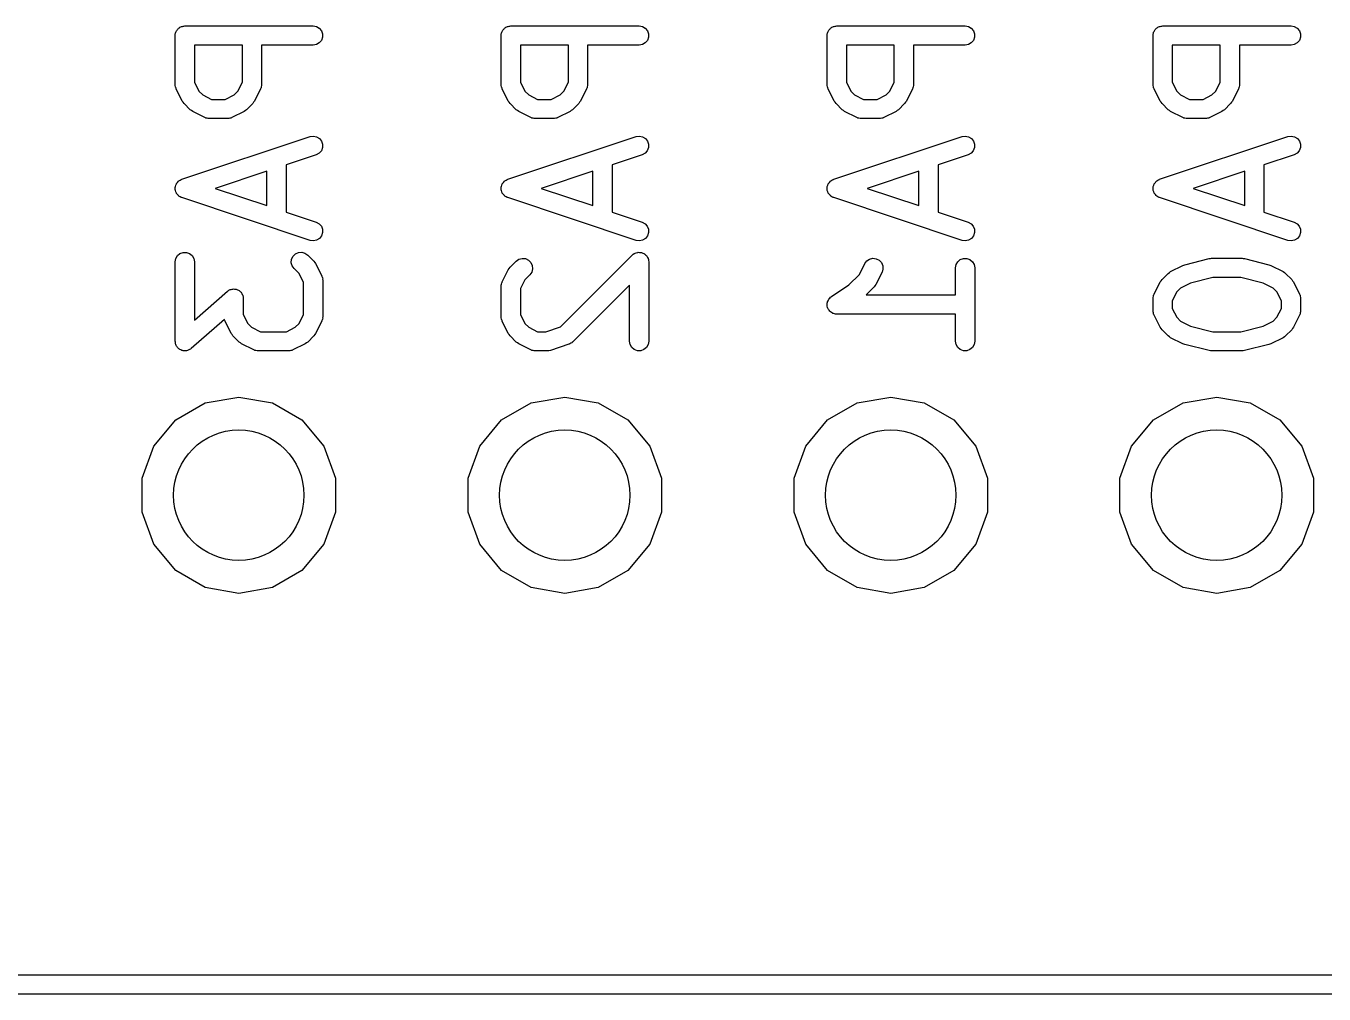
# Model space of a CAD drawing. Extents: x 25 to 326, y -201 to -21.
# Drawn here: x 59.3 to 69.42, y -52.14 to -44.6 of the extents above; entities that cross this region are included whole.
import ezdxf

# ---------------------------------------------------------------- set-up
doc = ezdxf.new("R2010")
doc.units = 0
doc.header["$MEASUREMENT"] = 0
doc.layers.add('BLACK', color=7, linetype='CONTINUOUS')

msp = doc.modelspace()

# ---------------------------------------------------------------- linework, layer by layer
at = {"layer": 'Black'}
for p, q in [((60.508, -44.6101), (60.5137, -44.6069)), ((60.5137, -44.6069), (60.5202, -44.6057)), ((60.5202, -44.6057), (60.5264, -44.6035)), ((60.5264, -44.6035), (60.5329, -44.6035)), ((60.5329, -44.6035), (60.5394, -44.6023)), ((60.5394, -44.6023), (61.5394, -44.6023)), ((61.5394, -44.6023), (61.565, -44.6069)), ((61.565, -44.6069), (61.5876, -44.6199)), ((63.048, -44.6101), (63.0537, -44.6069)), ((63.0537, -44.6069), (63.0602, -44.6057)), ((63.0602, -44.6057), (63.0664, -44.6035)), ((63.0664, -44.6035), (63.0729, -44.6035)), ((63.0729, -44.6035), (63.0794, -44.6023)), ((63.0794, -44.6023), (64.0794, -44.6023)), ((64.0794, -44.6023), (64.105, -44.6069)), ((64.105, -44.6069), (64.1276, -44.6199)), ((65.588, -44.6101), (65.5937, -44.6069)), ((65.5937, -44.6069), (65.6002, -44.6057)), ((65.6002, -44.6057), (65.6064, -44.6035)), ((65.6064, -44.6035), (65.6129, -44.6035)), ((65.6129, -44.6035), (65.6194, -44.6023)), ((65.6194, -44.6023), (66.6194, -44.6023)), ((66.6194, -44.6023), (66.645, -44.6069)), ((66.645, -44.6069), (66.6676, -44.6199)), ((68.128, -44.6101), (68.1337, -44.6069)), ((68.1337, -44.6069), (68.1402, -44.6057)), ((68.1402, -44.6057), (68.1464, -44.6035)), ((68.1464, -44.6035), (68.1529, -44.6035)), ((68.1529, -44.6035), (68.1594, -44.6023)), ((68.1594, -44.6023), (69.1594, -44.6023)), ((69.1594, -44.6023), (69.185, -44.6069)), ((69.185, -44.6069), (69.2076, -44.6199)), ((60.4644, -44.6773), (60.4655, -44.6709)), ((60.4644, -45.0583), (60.4644, -44.6773)), ((60.4655, -44.6643), (60.4678, -44.6581)), ((60.4655, -44.6709), (60.4655, -44.6643)), ((60.4678, -44.6581), (60.4689, -44.6517)), ((60.4689, -44.6517), (60.4722, -44.646)), ((60.4722, -44.646), (60.4744, -44.6398)), ((60.4744, -44.6398), (60.4786, -44.6348)), ((60.4786, -44.6348), (60.4819, -44.6291)), ((60.4819, -44.6291), (60.487, -44.6249)), ((60.487, -44.6249), (60.4912, -44.6199)), ((60.4912, -44.6199), (60.4969, -44.6166)), ((60.4969, -44.6166), (60.5019, -44.6124)), ((60.5019, -44.6124), (60.508, -44.6101)), ((61.5876, -44.6199), (61.6043, -44.6398)), ((61.6043, -44.6398), (61.6132, -44.6643)), ((61.6132, -44.6904), (61.6043, -44.7148)), ((61.6132, -44.6643), (61.6132, -44.6904)), ((63.0044, -44.6773), (63.0055, -44.6709)), ((63.0044, -45.0583), (63.0044, -44.6773)), ((63.0055, -44.6643), (63.0078, -44.6581)), ((63.0055, -44.6709), (63.0055, -44.6643)), ((63.0078, -44.6581), (63.0089, -44.6517)), ((63.0089, -44.6517), (63.0122, -44.646)), ((63.0122, -44.646), (63.0144, -44.6398)), ((63.0144, -44.6398), (63.0186, -44.6348)), ((63.0186, -44.6348), (63.0219, -44.6291)), ((63.0219, -44.6291), (63.027, -44.6249)), ((63.027, -44.6249), (63.0312, -44.6199)), ((63.0312, -44.6199), (63.0369, -44.6166)), ((63.0369, -44.6166), (63.0419, -44.6124)), ((63.0419, -44.6124), (63.048, -44.6101)), ((64.1276, -44.6199), (64.1443, -44.6398)), ((64.1443, -44.6398), (64.1532, -44.6643)), ((64.1532, -44.6904), (64.1443, -44.7148)), ((64.1532, -44.6643), (64.1532, -44.6904)), ((65.5444, -44.6773), (65.5455, -44.6709)), ((65.5444, -45.0583), (65.5444, -44.6773)), ((65.5455, -44.6643), (65.5478, -44.6581)), ((65.5455, -44.6709), (65.5455, -44.6643)), ((65.5478, -44.6581), (65.5489, -44.6517)), ((65.5489, -44.6517), (65.5522, -44.646)), ((65.5522, -44.646), (65.5544, -44.6398)), ((65.5544, -44.6398), (65.5586, -44.6348)), ((65.5586, -44.6348), (65.5619, -44.6291)), ((65.5619, -44.6291), (65.567, -44.6249)), ((65.567, -44.6249), (65.5712, -44.6199)), ((65.5712, -44.6199), (65.5769, -44.6166)), ((65.5769, -44.6166), (65.5819, -44.6124)), ((65.5819, -44.6124), (65.588, -44.6101)), ((66.6676, -44.6199), (66.6843, -44.6398)), ((66.6843, -44.6398), (66.6932, -44.6643)), ((66.6932, -44.6904), (66.6843, -44.7148)), ((66.6932, -44.6643), (66.6932, -44.6904)), ((68.0844, -44.6773), (68.0855, -44.6709)), ((68.0844, -45.0583), (68.0844, -44.6773)), ((68.0855, -44.6643), (68.0878, -44.6581)), ((68.0855, -44.6709), (68.0855, -44.6643)), ((68.0878, -44.6581), (68.0889, -44.6517)), ((68.0889, -44.6517), (68.0922, -44.646)), ((68.0922, -44.646), (68.0944, -44.6398)), ((68.0944, -44.6398), (68.0986, -44.6348)), ((68.0986, -44.6348), (68.1019, -44.6291)), ((68.1019, -44.6291), (68.107, -44.6249)), ((68.107, -44.6249), (68.1112, -44.6199)), ((68.1112, -44.6199), (68.1169, -44.6166)), ((68.1169, -44.6166), (68.1219, -44.6124)), ((68.1219, -44.6124), (68.128, -44.6101)), ((69.2076, -44.6199), (69.2243, -44.6398)), ((69.2243, -44.6398), (69.2332, -44.6643)), ((69.2332, -44.6904), (69.2243, -44.7148)), ((69.2332, -44.6643), (69.2332, -44.6904)), ((60.6144, -44.7523), (60.6144, -45.0406)), ((60.9882, -44.7523), (60.6144, -44.7523)), ((60.9882, -45.0406), (60.9882, -44.7523)), ((61.5394, -44.7523), (61.1382, -44.7523)), ((61.1382, -44.7523), (61.1382, -45.0583)), ((61.565, -44.7478), (61.5394, -44.7523)), ((61.5876, -44.7348), (61.565, -44.7478)), ((61.6043, -44.7148), (61.5876, -44.7348)), ((63.1544, -44.7523), (63.1544, -45.0406)), ((63.5282, -44.7523), (63.1544, -44.7523)), ((63.5282, -45.0406), (63.5282, -44.7523)), ((64.0794, -44.7523), (63.6782, -44.7523)), ((63.6782, -44.7523), (63.6782, -45.0583)), ((64.105, -44.7478), (64.0794, -44.7523)), ((64.1276, -44.7348), (64.105, -44.7478)), ((64.1443, -44.7148), (64.1276, -44.7348)), ((65.6944, -44.7523), (65.6944, -45.0406)), ((66.0682, -44.7523), (65.6944, -44.7523)), ((66.0682, -45.0406), (66.0682, -44.7523)), ((66.6194, -44.7523), (66.2182, -44.7523)), ((66.2182, -44.7523), (66.2182, -45.0583)), ((66.645, -44.7478), (66.6194, -44.7523)), ((66.6676, -44.7348), (66.645, -44.7478)), ((66.6843, -44.7148), (66.6676, -44.7348)), ((68.2344, -44.7523), (68.2344, -45.0406)), ((68.6082, -44.7523), (68.2344, -44.7523)), ((68.6082, -45.0406), (68.6082, -44.7523)), ((69.1594, -44.7523), (68.7582, -44.7523)), ((68.7582, -44.7523), (68.7582, -45.0583)), ((69.185, -44.7478), (69.1594, -44.7523)), ((69.2076, -44.7348), (69.185, -44.7478)), ((69.2243, -44.7148), (69.2076, -44.7348)), ((60.4651, -45.0625), (60.4644, -45.0583)), ((60.4649, -45.0669), (60.4651, -45.0625)), ((60.4674, -45.0753), (60.4649, -45.0669)), ((60.4689, -45.0839), (60.4674, -45.0753)), ((60.4711, -45.0877), (60.4689, -45.0839)), ((60.4723, -45.0918), (60.4711, -45.0877)), ((60.5199, -45.1871), (60.4723, -45.0918)), ((60.6144, -45.0406), (60.6486, -45.1091)), ((60.6486, -45.1091), (60.679, -45.1395)), ((60.9235, -45.1395), (60.9539, -45.1091)), ((60.9539, -45.1091), (60.9882, -45.0406)), ((61.1303, -45.0918), (61.0827, -45.1871)), ((61.1315, -45.0877), (61.1303, -45.0918)), ((61.1337, -45.0839), (61.1315, -45.0877)), ((61.1352, -45.0753), (61.1337, -45.0839)), ((61.1377, -45.0669), (61.1352, -45.0753)), ((61.1382, -45.0583), (61.1374, -45.0625)), ((61.1374, -45.0625), (61.1377, -45.0669)), ((63.0051, -45.0625), (63.0044, -45.0583)), ((63.0049, -45.0669), (63.0051, -45.0625)), ((63.0074, -45.0753), (63.0049, -45.0669)), ((63.0089, -45.0839), (63.0074, -45.0753)), ((63.0111, -45.0877), (63.0089, -45.0839)), ((63.0123, -45.0918), (63.0111, -45.0877)), ((63.0599, -45.1871), (63.0123, -45.0918)), ((63.1544, -45.0406), (63.1886, -45.1091)), ((63.1886, -45.1091), (63.219, -45.1395)), ((63.4635, -45.1395), (63.4939, -45.1091)), ((63.4939, -45.1091), (63.5282, -45.0406)), ((63.6703, -45.0918), (63.6227, -45.1871)), ((63.6715, -45.0877), (63.6703, -45.0918)), ((63.6737, -45.0839), (63.6715, -45.0877)), ((63.6752, -45.0753), (63.6737, -45.0839)), ((63.6777, -45.0669), (63.6752, -45.0753)), ((63.6782, -45.0583), (63.6774, -45.0625)), ((63.6774, -45.0625), (63.6777, -45.0669)), ((65.5451, -45.0625), (65.5444, -45.0583)), ((65.5449, -45.0669), (65.5451, -45.0625)), ((65.5474, -45.0753), (65.5449, -45.0669)), ((65.5489, -45.0839), (65.5474, -45.0753)), ((65.5511, -45.0877), (65.5489, -45.0839)), ((65.5523, -45.0918), (65.5511, -45.0877)), ((65.5999, -45.1871), (65.5523, -45.0918)), ((65.6944, -45.0406), (65.7286, -45.1091)), ((65.7286, -45.1091), (65.759, -45.1395)), ((66.0035, -45.1395), (66.0339, -45.1091)), ((66.0339, -45.1091), (66.0682, -45.0406)), ((66.2103, -45.0918), (66.1627, -45.1871)), ((66.2115, -45.0877), (66.2103, -45.0918)), ((66.2137, -45.0839), (66.2115, -45.0877)), ((66.2152, -45.0753), (66.2137, -45.0839)), ((66.2177, -45.0669), (66.2152, -45.0753)), ((66.2182, -45.0583), (66.2174, -45.0625)), ((66.2174, -45.0625), (66.2177, -45.0669)), ((68.0851, -45.0625), (68.0844, -45.0583)), ((68.0849, -45.0669), (68.0851, -45.0625)), ((68.0874, -45.0753), (68.0849, -45.0669)), ((68.0889, -45.0839), (68.0874, -45.0753)), ((68.0911, -45.0877), (68.0889, -45.0839)), ((68.0923, -45.0918), (68.0911, -45.0877)), ((68.1399, -45.1871), (68.0923, -45.0918)), ((68.2344, -45.0406), (68.2686, -45.1091)), ((68.2686, -45.1091), (68.299, -45.1395)), ((68.5435, -45.1395), (68.5739, -45.1091)), ((68.5739, -45.1091), (68.6082, -45.0406)), ((68.7503, -45.0918), (68.7027, -45.1871)), ((68.7515, -45.0877), (68.7503, -45.0918)), ((68.7537, -45.0839), (68.7515, -45.0877)), ((68.7552, -45.0753), (68.7537, -45.0839)), ((68.7577, -45.0669), (68.7552, -45.0753)), ((68.7582, -45.0583), (68.7574, -45.0625)), ((68.7574, -45.0625), (68.7577, -45.0669)), ((60.5271, -45.1967), (60.5199, -45.1871)), ((60.534, -45.2066), (60.5271, -45.1967)), ((60.5816, -45.2542), (60.534, -45.2066)), ((60.679, -45.1395), (60.7476, -45.1738)), ((60.7476, -45.1738), (60.855, -45.1738)), ((60.855, -45.1738), (60.9235, -45.1395)), ((61.0686, -45.2066), (61.021, -45.2542)), ((61.0755, -45.1967), (61.0686, -45.2066)), ((61.0827, -45.1871), (61.0755, -45.1967)), ((63.0671, -45.1967), (63.0599, -45.1871)), ((63.074, -45.2066), (63.0671, -45.1967)), ((63.1216, -45.2542), (63.074, -45.2066)), ((63.219, -45.1395), (63.2876, -45.1738)), ((63.2876, -45.1738), (63.395, -45.1738)), ((63.395, -45.1738), (63.4635, -45.1395)), ((63.6086, -45.2066), (63.561, -45.2542)), ((63.6155, -45.1967), (63.6086, -45.2066)), ((63.6227, -45.1871), (63.6155, -45.1967)), ((65.6071, -45.1967), (65.5999, -45.1871)), ((65.614, -45.2066), (65.6071, -45.1967)), ((65.6616, -45.2542), (65.614, -45.2066)), ((65.759, -45.1395), (65.8276, -45.1738)), ((65.8276, -45.1738), (65.935, -45.1738)), ((65.935, -45.1738), (66.0035, -45.1395)), ((66.1486, -45.2066), (66.101, -45.2542)), ((66.1555, -45.1967), (66.1486, -45.2066)), ((66.1627, -45.1871), (66.1555, -45.1967)), ((68.1471, -45.1967), (68.1399, -45.1871)), ((68.154, -45.2066), (68.1471, -45.1967)), ((68.2016, -45.2542), (68.154, -45.2066)), ((68.299, -45.1395), (68.3676, -45.1738)), ((68.3676, -45.1738), (68.475, -45.1738)), ((68.475, -45.1738), (68.5435, -45.1395)), ((68.6886, -45.2066), (68.641, -45.2542)), ((68.6955, -45.1967), (68.6886, -45.2066)), ((68.7027, -45.1871), (68.6955, -45.1967)), ((60.5914, -45.2611), (60.5816, -45.2542)), ((60.6011, -45.2682), (60.5914, -45.2611)), ((60.6963, -45.3158), (60.6011, -45.2682)), ((61.0015, -45.2682), (60.9063, -45.3158)), ((61.0112, -45.2611), (61.0015, -45.2682)), ((61.021, -45.2542), (61.0112, -45.2611)), ((63.1314, -45.2611), (63.1216, -45.2542)), ((63.1411, -45.2682), (63.1314, -45.2611)), ((63.2363, -45.3158), (63.1411, -45.2682)), ((63.5415, -45.2682), (63.4463, -45.3158)), ((63.5512, -45.2611), (63.5415, -45.2682)), ((63.561, -45.2542), (63.5512, -45.2611)), ((65.6714, -45.2611), (65.6616, -45.2542)), ((65.6811, -45.2682), (65.6714, -45.2611)), ((65.7763, -45.3158), (65.6811, -45.2682)), ((66.0815, -45.2682), (65.9863, -45.3158)), ((66.0912, -45.2611), (66.0815, -45.2682)), ((66.101, -45.2542), (66.0912, -45.2611)), ((68.2114, -45.2611), (68.2016, -45.2542)), ((68.2211, -45.2682), (68.2114, -45.2611)), ((68.3163, -45.3158), (68.2211, -45.2682)), ((68.6215, -45.2682), (68.5263, -45.3158)), ((68.6312, -45.2611), (68.6215, -45.2682)), ((68.641, -45.2542), (68.6312, -45.2611)), ((60.7005, -45.3171), (60.6963, -45.3158)), ((60.7042, -45.3192), (60.7005, -45.3171)), ((60.7129, -45.3208), (60.7042, -45.3192)), ((60.7213, -45.3233), (60.7129, -45.3208)), ((60.7256, -45.323), (60.7213, -45.3233)), ((60.7299, -45.3238), (60.7256, -45.323)), ((60.8727, -45.3238), (60.7299, -45.3238)), ((60.877, -45.323), (60.8727, -45.3238)), ((60.8813, -45.3233), (60.877, -45.323)), ((60.8897, -45.3208), (60.8813, -45.3233)), ((60.8984, -45.3192), (60.8897, -45.3208)), ((60.9021, -45.3171), (60.8984, -45.3192)), ((60.9063, -45.3158), (60.9021, -45.3171)), ((63.2405, -45.3171), (63.2363, -45.3158)), ((63.2442, -45.3192), (63.2405, -45.3171)), ((63.2529, -45.3208), (63.2442, -45.3192)), ((63.2613, -45.3233), (63.2529, -45.3208)), ((63.2656, -45.323), (63.2613, -45.3233)), ((63.2699, -45.3238), (63.2656, -45.323)), ((63.4127, -45.3238), (63.2699, -45.3238)), ((63.417, -45.323), (63.4127, -45.3238)), ((63.4213, -45.3233), (63.417, -45.323)), ((63.4297, -45.3208), (63.4213, -45.3233)), ((63.4384, -45.3192), (63.4297, -45.3208)), ((63.4421, -45.3171), (63.4384, -45.3192)), ((63.4463, -45.3158), (63.4421, -45.3171)), ((65.7805, -45.3171), (65.7763, -45.3158)), ((65.7842, -45.3192), (65.7805, -45.3171)), ((65.7929, -45.3208), (65.7842, -45.3192)), ((65.8013, -45.3233), (65.7929, -45.3208)), ((65.8056, -45.323), (65.8013, -45.3233)), ((65.8099, -45.3238), (65.8056, -45.323)), ((65.9527, -45.3238), (65.8099, -45.3238)), ((65.957, -45.323), (65.9527, -45.3238)), ((65.9613, -45.3233), (65.957, -45.323)), ((65.9697, -45.3208), (65.9613, -45.3233)), ((65.9784, -45.3192), (65.9697, -45.3208)), ((65.9821, -45.3171), (65.9784, -45.3192)), ((65.9863, -45.3158), (65.9821, -45.3171)), ((68.3205, -45.3171), (68.3163, -45.3158)), ((68.3242, -45.3192), (68.3205, -45.3171)), ((68.3329, -45.3208), (68.3242, -45.3192)), ((68.3413, -45.3233), (68.3329, -45.3208)), ((68.3456, -45.323), (68.3413, -45.3233)), ((68.3499, -45.3238), (68.3456, -45.323)), ((68.4927, -45.3238), (68.3499, -45.3238)), ((68.497, -45.323), (68.4927, -45.3238)), ((68.5013, -45.3233), (68.497, -45.323)), ((68.5097, -45.3208), (68.5013, -45.3233)), ((68.5184, -45.3192), (68.5097, -45.3208)), ((68.5221, -45.3171), (68.5184, -45.3192)), ((68.5263, -45.3158), (68.5221, -45.3171)), ((60.5157, -45.7967), (61.5157, -45.4633)), ((61.5157, -45.4633), (61.5414, -45.4595)), ((61.5414, -45.4595), (61.5669, -45.4647)), ((61.5669, -45.4647), (61.5891, -45.4784)), ((61.5891, -45.4784), (61.6053, -45.4988)), ((61.6053, -45.4988), (61.6136, -45.5235)), ((63.0557, -45.7967), (64.0557, -45.4633)), ((64.0557, -45.4633), (64.0814, -45.4595)), ((64.0814, -45.4595), (64.1069, -45.4647)), ((64.1069, -45.4647), (64.1291, -45.4784)), ((64.1291, -45.4784), (64.1453, -45.4988)), ((64.1453, -45.4988), (64.1536, -45.5235)), ((65.5957, -45.7967), (66.5957, -45.4633)), ((66.5957, -45.4633), (66.6214, -45.4595)), ((66.6214, -45.4595), (66.6469, -45.4647)), ((66.6469, -45.4647), (66.6691, -45.4784)), ((66.6691, -45.4784), (66.6853, -45.4988)), ((66.6853, -45.4988), (66.6936, -45.5235)), ((68.1357, -45.7967), (69.1357, -45.4633)), ((69.1357, -45.4633), (69.1614, -45.4595)), ((69.1614, -45.4595), (69.1869, -45.4647)), ((69.1869, -45.4647), (69.2091, -45.4784)), ((69.2091, -45.4784), (69.2253, -45.4988)), ((69.2253, -45.4988), (69.2336, -45.5235)), ((61.5631, -45.6056), (61.3287, -45.6838)), ((61.586, -45.5932), (61.5631, -45.6056)), ((61.6033, -45.5737), (61.586, -45.5932)), ((61.6129, -45.5495), (61.6033, -45.5737)), ((61.6136, -45.5235), (61.6129, -45.5495)), ((64.1031, -45.6056), (63.8687, -45.6838)), ((64.126, -45.5932), (64.1031, -45.6056)), ((64.1433, -45.5737), (64.126, -45.5932)), ((64.1529, -45.5495), (64.1433, -45.5737)), ((64.1536, -45.5235), (64.1529, -45.5495)), ((66.6431, -45.6056), (66.4087, -45.6838)), ((66.666, -45.5932), (66.6431, -45.6056)), ((66.6833, -45.5737), (66.666, -45.5932)), ((66.6929, -45.5495), (66.6833, -45.5737)), ((66.6936, -45.5235), (66.6929, -45.5495)), ((69.1831, -45.6056), (68.9487, -45.6838)), ((69.206, -45.5932), (69.1831, -45.6056)), ((69.2233, -45.5737), (69.206, -45.5932)), ((69.2329, -45.5495), (69.2233, -45.5737)), ((69.2336, -45.5235), (69.2329, -45.5495)), ((61.3287, -45.6838), (61.3287, -46.0518)), ((63.8687, -45.6838), (63.8687, -46.0518)), ((66.4087, -45.6838), (66.4087, -46.0518)), ((68.9487, -45.6838), (68.9487, -46.0518)), ((60.4755, -45.8285), (60.4828, -45.8203)), ((60.4828, -45.8203), (60.4896, -45.8117)), ((60.4896, -45.8117), (60.4914, -45.8106)), ((60.4914, -45.8106), (60.4928, -45.8091)), ((60.4928, -45.8091), (60.5024, -45.8038)), ((60.5024, -45.8038), (60.5118, -45.7981)), ((60.5118, -45.7981), (60.5138, -45.7976)), ((60.5138, -45.7976), (60.5157, -45.7967)), ((61.1787, -45.7338), (60.7766, -45.8678)), ((61.1787, -46.0018), (61.1787, -45.7338)), ((63.0155, -45.8285), (63.0228, -45.8203)), ((63.0228, -45.8203), (63.0296, -45.8117)), ((63.0296, -45.8117), (63.0314, -45.8106)), ((63.0314, -45.8106), (63.0328, -45.8091)), ((63.0328, -45.8091), (63.0424, -45.8038)), ((63.0424, -45.8038), (63.0518, -45.7981)), ((63.0518, -45.7981), (63.0538, -45.7976)), ((63.0538, -45.7976), (63.0557, -45.7967)), ((63.7187, -45.7338), (63.3166, -45.8678)), ((63.7187, -46.0018), (63.7187, -45.7338)), ((65.5555, -45.8285), (65.5628, -45.8203)), ((65.5628, -45.8203), (65.5696, -45.8117)), ((65.5696, -45.8117), (65.5714, -45.8106)), ((65.5714, -45.8106), (65.5728, -45.8091)), ((65.5728, -45.8091), (65.5824, -45.8038)), ((65.5824, -45.8038), (65.5918, -45.7981)), ((65.5918, -45.7981), (65.5938, -45.7976)), ((65.5938, -45.7976), (65.5957, -45.7967)), ((66.2587, -45.7338), (65.8566, -45.8678)), ((66.2587, -46.0018), (66.2587, -45.7338)), ((68.0955, -45.8285), (68.1028, -45.8203)), ((68.1028, -45.8203), (68.1096, -45.8117)), ((68.1096, -45.8117), (68.1114, -45.8106)), ((68.1114, -45.8106), (68.1128, -45.8091)), ((68.1128, -45.8091), (68.1224, -45.8038)), ((68.1224, -45.8038), (68.1318, -45.7981)), ((68.1318, -45.7981), (68.1338, -45.7976)), ((68.1338, -45.7976), (68.1357, -45.7967)), ((68.7987, -45.7338), (68.3966, -45.8678)), ((68.7987, -46.0018), (68.7987, -45.7338)), ((60.4652, -45.8568), (60.4658, -45.8548)), ((60.4655, -45.8678), (60.4652, -45.8568)), ((60.4652, -45.8788), (60.4655, -45.8678)), ((60.4658, -45.8808), (60.4652, -45.8788)), ((60.4658, -45.8548), (60.4659, -45.8528)), ((60.4659, -45.8828), (60.4658, -45.8808)), ((60.4659, -45.8528), (60.4699, -45.8425)), ((60.4699, -45.8931), (60.4659, -45.8828)), ((60.4699, -45.8425), (60.4734, -45.8321)), ((60.4734, -45.9035), (60.4699, -45.8931)), ((60.4734, -45.8321), (60.4747, -45.8305)), ((60.4747, -45.9051), (60.4734, -45.9035)), ((60.4747, -45.8305), (60.4755, -45.8285)), ((60.4755, -45.9071), (60.4747, -45.9051)), ((60.4828, -45.9153), (60.4755, -45.9071)), ((60.4896, -45.9239), (60.4828, -45.9153)), ((60.7766, -45.8678), (61.1787, -46.0018)), ((63.0052, -45.8568), (63.0058, -45.8548)), ((63.0055, -45.8678), (63.0052, -45.8568)), ((63.0052, -45.8788), (63.0055, -45.8678)), ((63.0058, -45.8808), (63.0052, -45.8788)), ((63.0058, -45.8548), (63.0059, -45.8528)), ((63.0059, -45.8828), (63.0058, -45.8808)), ((63.0059, -45.8528), (63.0099, -45.8425)), ((63.0099, -45.8931), (63.0059, -45.8828)), ((63.0099, -45.8425), (63.0134, -45.8321)), ((63.0134, -45.9035), (63.0099, -45.8931)), ((63.0134, -45.8321), (63.0147, -45.8305)), ((63.0147, -45.9051), (63.0134, -45.9035)), ((63.0147, -45.8305), (63.0155, -45.8285)), ((63.0155, -45.9071), (63.0147, -45.9051)), ((63.0228, -45.9153), (63.0155, -45.9071)), ((63.0296, -45.9239), (63.0228, -45.9153)), ((63.3166, -45.8678), (63.7187, -46.0018)), ((65.5452, -45.8568), (65.5458, -45.8548)), ((65.5455, -45.8678), (65.5452, -45.8568)), ((65.5452, -45.8788), (65.5455, -45.8678)), ((65.5458, -45.8808), (65.5452, -45.8788)), ((65.5458, -45.8548), (65.5459, -45.8528)), ((65.5459, -45.8828), (65.5458, -45.8808)), ((65.5459, -45.8528), (65.5499, -45.8425)), ((65.5499, -45.8931), (65.5459, -45.8828)), ((65.5499, -45.8425), (65.5534, -45.8321)), ((65.5534, -45.9035), (65.5499, -45.8931)), ((65.5534, -45.8321), (65.5547, -45.8305)), ((65.5547, -45.9051), (65.5534, -45.9035)), ((65.5547, -45.8305), (65.5555, -45.8285)), ((65.5555, -45.9071), (65.5547, -45.9051)), ((65.5628, -45.9153), (65.5555, -45.9071)), ((65.5696, -45.9239), (65.5628, -45.9153)), ((65.8566, -45.8678), (66.2587, -46.0018)), ((68.0852, -45.8568), (68.0858, -45.8548)), ((68.0855, -45.8678), (68.0852, -45.8568)), ((68.0852, -45.8788), (68.0855, -45.8678)), ((68.0858, -45.8808), (68.0852, -45.8788)), ((68.0858, -45.8548), (68.0859, -45.8528)), ((68.0859, -45.8828), (68.0858, -45.8808)), ((68.0859, -45.8528), (68.0899, -45.8425)), ((68.0899, -45.8931), (68.0859, -45.8828)), ((68.0899, -45.8425), (68.0934, -45.8321)), ((68.0934, -45.9035), (68.0899, -45.8931)), ((68.0934, -45.8321), (68.0947, -45.8305)), ((68.0947, -45.9051), (68.0934, -45.9035)), ((68.0947, -45.8305), (68.0955, -45.8285)), ((68.0955, -45.9071), (68.0947, -45.9051)), ((68.1028, -45.9153), (68.0955, -45.9071)), ((68.1096, -45.9239), (68.1028, -45.9153)), ((68.3966, -45.8678), (68.7987, -46.0018)), ((60.4914, -45.925), (60.4896, -45.9239)), ((60.4928, -45.9266), (60.4914, -45.925)), ((60.5024, -45.9318), (60.4928, -45.9266)), ((60.5118, -45.9376), (60.5024, -45.9318)), ((60.5138, -45.938), (60.5118, -45.9376)), ((60.5157, -45.939), (60.5138, -45.938)), ((61.5157, -46.2723), (60.5157, -45.939)), ((63.0314, -45.925), (63.0296, -45.9239)), ((63.0328, -45.9266), (63.0314, -45.925)), ((63.0424, -45.9318), (63.0328, -45.9266)), ((63.0518, -45.9376), (63.0424, -45.9318)), ((63.0538, -45.938), (63.0518, -45.9376)), ((63.0557, -45.939), (63.0538, -45.938)), ((64.0557, -46.2723), (63.0557, -45.939)), ((65.5714, -45.925), (65.5696, -45.9239)), ((65.5728, -45.9266), (65.5714, -45.925)), ((65.5824, -45.9318), (65.5728, -45.9266)), ((65.5918, -45.9376), (65.5824, -45.9318)), ((65.5938, -45.938), (65.5918, -45.9376)), ((65.5957, -45.939), (65.5938, -45.938)), ((66.5957, -46.2723), (65.5957, -45.939)), ((68.1114, -45.925), (68.1096, -45.9239)), ((68.1128, -45.9266), (68.1114, -45.925)), ((68.1224, -45.9318), (68.1128, -45.9266)), ((68.1318, -45.9376), (68.1224, -45.9318)), ((68.1338, -45.938), (68.1318, -45.9376)), ((68.1357, -45.939), (68.1338, -45.938)), ((69.1357, -46.2723), (68.1357, -45.939)), ((61.3287, -46.0518), (61.5631, -46.13)), ((63.8687, -46.0518), (64.1031, -46.13)), ((66.4087, -46.0518), (66.6431, -46.13)), ((68.9487, -46.0518), (69.1831, -46.13)), ((61.5631, -46.13), (61.586, -46.1424)), ((61.586, -46.1424), (61.6033, -46.1619)), ((61.6033, -46.1619), (61.6129, -46.1861)), ((61.6136, -46.2121), (61.6053, -46.2369)), ((61.6129, -46.1861), (61.6136, -46.2121)), ((64.1031, -46.13), (64.126, -46.1424)), ((64.126, -46.1424), (64.1433, -46.1619)), ((64.1433, -46.1619), (64.1529, -46.1861)), ((64.1536, -46.2121), (64.1453, -46.2369)), ((64.1529, -46.1861), (64.1536, -46.2121)), ((66.6431, -46.13), (66.666, -46.1424)), ((66.666, -46.1424), (66.6833, -46.1619)), ((66.6833, -46.1619), (66.6929, -46.1861)), ((66.6936, -46.2121), (66.6853, -46.2369)), ((66.6929, -46.1861), (66.6936, -46.2121)), ((69.1831, -46.13), (69.206, -46.1424)), ((69.206, -46.1424), (69.2233, -46.1619)), ((69.2233, -46.1619), (69.2329, -46.1861)), ((69.2336, -46.2121), (69.2253, -46.2369)), ((69.2329, -46.1861), (69.2336, -46.2121)), ((61.5414, -46.2761), (61.5157, -46.2723)), ((61.5669, -46.2709), (61.5414, -46.2761)), ((61.5891, -46.2573), (61.5669, -46.2709)), ((61.6053, -46.2369), (61.5891, -46.2573)), ((64.0814, -46.2761), (64.0557, -46.2723)), ((64.1069, -46.2709), (64.0814, -46.2761)), ((64.1291, -46.2573), (64.1069, -46.2709)), ((64.1453, -46.2369), (64.1291, -46.2573)), ((66.6214, -46.2761), (66.5957, -46.2723)), ((66.6469, -46.2709), (66.6214, -46.2761)), ((66.6691, -46.2573), (66.6469, -46.2709)), ((66.6853, -46.2369), (66.6691, -46.2573)), ((69.1614, -46.2761), (69.1357, -46.2723)), ((69.1869, -46.2709), (69.1614, -46.2761)), ((69.2091, -46.2573), (69.1869, -46.2709)), ((69.2253, -46.2369), (69.2091, -46.2573)), ((60.4644, -46.4392), (60.4689, -46.4136)), ((60.4689, -46.4136), (60.4819, -46.391)), ((60.4819, -46.391), (60.5019, -46.3743)), ((60.5019, -46.3743), (60.5264, -46.3654)), ((60.5264, -46.3654), (60.5524, -46.3654)), ((60.5524, -46.3654), (60.5769, -46.3743)), ((60.5769, -46.3743), (60.5968, -46.391)), ((60.5968, -46.391), (60.6099, -46.4136)), ((60.6099, -46.4136), (60.6144, -46.4392)), ((61.3694, -46.4458), (61.3717, -46.4198)), ((61.3717, -46.4198), (61.3827, -46.3962)), ((61.3827, -46.3962), (61.4011, -46.3778)), ((61.4011, -46.3778), (61.4247, -46.3668)), ((61.4247, -46.3668), (61.4507, -46.3645)), ((61.4507, -46.3645), (61.4758, -46.3713)), ((61.4758, -46.3713), (61.4972, -46.3862)), ((61.4972, -46.3862), (61.5448, -46.4338)), ((63.1216, -46.4338), (63.1429, -46.4189)), ((63.1429, -46.4189), (63.1681, -46.4121)), ((63.1681, -46.4121), (63.194, -46.4144)), ((63.194, -46.4144), (63.2176, -46.4254)), ((63.2176, -46.4254), (63.2361, -46.4438)), ((63.4674, -46.9451), (64.0263, -46.3862)), ((64.0263, -46.3862), (64.0344, -46.3806)), ((64.0344, -46.3806), (64.0419, -46.3743)), ((64.0419, -46.3743), (64.045, -46.3732)), ((64.045, -46.3732), (64.0477, -46.3713)), ((64.0477, -46.3713), (64.0572, -46.3687)), ((64.0572, -46.3687), (64.0664, -46.3654)), ((64.0664, -46.3654), (64.0697, -46.3654)), ((64.0697, -46.3654), (64.0728, -46.3645)), ((64.0728, -46.3645), (64.0826, -46.3654)), ((64.0826, -46.3654), (64.0924, -46.3654)), ((64.0924, -46.3654), (64.0955, -46.3665)), ((64.0955, -46.3665), (64.0988, -46.3668)), ((64.0988, -46.3668), (64.1077, -46.3709)), ((64.1077, -46.3709), (64.1169, -46.3743)), ((64.1169, -46.3743), (64.1194, -46.3764)), ((64.1194, -46.3764), (64.1224, -46.3778)), ((64.1224, -46.3778), (64.1293, -46.3847)), ((64.1293, -46.3847), (64.1368, -46.391)), ((64.1368, -46.391), (64.1385, -46.3939)), ((64.1385, -46.3939), (64.1408, -46.3962)), ((64.1408, -46.3962), (64.145, -46.4051)), ((64.145, -46.4051), (64.1499, -46.4136)), ((64.1499, -46.4136), (64.1504, -46.4168)), ((64.1504, -46.4168), (64.1518, -46.4198)), ((64.1518, -46.4198), (64.1527, -46.4296)), ((65.8535, -46.4324), (65.8753, -46.418)), ((65.8753, -46.418), (65.9006, -46.412)), ((65.9006, -46.412), (65.9265, -46.415)), ((65.9265, -46.415), (65.9498, -46.4266)), ((65.9498, -46.4266), (65.9677, -46.4455)), ((66.5619, -46.4386), (66.5819, -46.4219)), ((66.5819, -46.4219), (66.6064, -46.413)), ((66.6064, -46.413), (66.6324, -46.413)), ((66.6324, -46.413), (66.6569, -46.4219)), ((66.6569, -46.4219), (66.6768, -46.4386)), ((68.3317, -46.4617), (68.5221, -46.4141)), ((68.5221, -46.4141), (68.5313, -46.4134)), ((68.5313, -46.4134), (68.5403, -46.4119)), ((68.5403, -46.4119), (68.7784, -46.4119)), ((68.7784, -46.4119), (68.7875, -46.4134)), ((68.7875, -46.4134), (68.7966, -46.4141)), ((68.7966, -46.4141), (68.9871, -46.4617)), ((60.4644, -47.0583), (60.4644, -46.4392)), ((60.6144, -46.4392), (60.6144, -46.893)), ((61.3762, -46.4709), (61.3694, -46.4458)), ((61.3911, -46.4923), (61.3762, -46.4709)), ((61.4301, -46.5313), (61.3911, -46.4923)), ((61.5448, -46.4338), (61.5517, -46.4437)), ((61.5517, -46.4437), (61.5588, -46.4533)), ((61.5588, -46.4533), (61.6065, -46.5486)), ((63.0123, -46.5962), (63.0599, -46.5009)), ((63.0599, -46.5009), (63.0671, -46.4913)), ((63.0671, -46.4913), (63.074, -46.4814)), ((63.074, -46.4814), (63.1216, -46.4338)), ((63.2426, -46.5186), (63.2277, -46.5399)), ((63.2361, -46.4438), (63.2471, -46.4674)), ((63.2493, -46.4934), (63.2426, -46.5186)), ((63.2471, -46.4674), (63.2493, -46.4934)), ((64.1527, -46.4296), (64.1544, -46.4392)), ((64.1544, -46.4392), (64.1544, -47.0583)), ((65.7958, -46.5377), (65.838, -46.4533)), ((65.838, -46.4533), (65.8535, -46.4324)), ((65.9722, -46.5204), (65.9246, -46.6156)), ((65.9677, -46.4455), (65.978, -46.4694)), ((65.9796, -46.4954), (65.9722, -46.5204)), ((65.978, -46.4694), (65.9796, -46.4954)), ((66.5444, -46.4869), (66.5489, -46.4612)), ((66.5444, -46.6976), (66.5444, -46.4869)), ((66.5489, -46.4612), (66.5619, -46.4386)), ((66.6768, -46.4386), (66.6899, -46.4612)), ((66.6899, -46.4612), (66.6944, -46.4869)), ((66.6944, -46.4869), (66.6944, -47.0583)), ((68.2016, -46.5291), (68.2114, -46.5222)), ((68.2114, -46.5222), (68.2211, -46.515)), ((68.2211, -46.515), (68.3163, -46.4674)), ((68.3163, -46.4674), (68.3242, -46.4651)), ((68.3242, -46.4651), (68.3317, -46.4617)), ((68.9871, -46.4617), (68.9946, -46.4651)), ((68.9946, -46.4651), (69.0024, -46.4674)), ((69.0024, -46.4674), (69.0977, -46.515)), ((69.0977, -46.515), (69.1073, -46.5222)), ((69.1073, -46.5222), (69.1172, -46.5291)), ((61.4644, -46.5998), (61.4301, -46.5313)), ((61.4644, -46.8501), (61.4644, -46.5998)), ((61.6065, -46.5486), (61.6077, -46.5527)), ((61.6077, -46.5527), (61.6099, -46.5564)), ((61.6099, -46.5564), (61.6114, -46.5651)), ((61.6114, -46.5651), (61.6139, -46.5735)), ((61.6139, -46.5735), (61.6136, -46.5778)), ((61.6136, -46.5778), (61.6144, -46.5821)), ((61.6144, -46.5821), (61.6144, -46.8678)), ((63.0044, -46.6297), (63.0051, -46.6255)), ((63.0044, -46.8678), (63.0044, -46.6297)), ((63.0049, -46.6211), (63.0074, -46.6127)), ((63.0051, -46.6255), (63.0049, -46.6211)), ((63.0074, -46.6127), (63.0089, -46.6041)), ((63.0089, -46.6041), (63.0111, -46.6003)), ((63.0111, -46.6003), (63.0123, -46.5962)), ((63.1886, -46.5789), (63.1544, -46.6474)), ((63.2277, -46.5399), (63.1886, -46.5789)), ((64.0044, -46.6203), (63.561, -47.0637)), ((64.0044, -47.0583), (64.0044, -46.6203)), ((65.5778, -46.7102), (65.7145, -46.619)), ((65.7145, -46.619), (65.7958, -46.5377)), ((65.9174, -46.6253), (65.9105, -46.6351)), ((65.9246, -46.6156), (65.9174, -46.6253)), ((68.0923, -46.6914), (68.1399, -46.5962)), ((68.1399, -46.5962), (68.1471, -46.5865)), ((68.1471, -46.5865), (68.154, -46.5767)), ((68.154, -46.5767), (68.2016, -46.5291)), ((68.376, -46.6052), (68.299, -46.6437)), ((68.5496, -46.5619), (68.376, -46.6052)), ((68.7692, -46.5619), (68.5496, -46.5619)), ((68.9427, -46.6052), (68.7692, -46.5619)), ((69.0197, -46.6437), (68.9427, -46.6052)), ((69.1172, -46.5291), (69.1648, -46.5767)), ((69.1648, -46.5767), (69.1717, -46.5865)), ((69.1717, -46.5865), (69.1788, -46.5962)), ((69.1788, -46.5962), (69.2265, -46.6914)), ((60.6144, -46.893), (60.8709, -46.6685)), ((60.8709, -46.6685), (60.8772, -46.6647)), ((60.8772, -46.6647), (60.8828, -46.66)), ((60.8828, -46.66), (60.8883, -46.658)), ((60.8883, -46.658), (60.8932, -46.655)), ((60.8932, -46.655), (60.9004, -46.6536)), ((60.9004, -46.6536), (60.9073, -46.6511)), ((60.9073, -46.6511), (60.9131, -46.6511)), ((60.9131, -46.6511), (60.9188, -46.65)), ((60.9188, -46.65), (60.926, -46.6511)), ((60.926, -46.6511), (60.9334, -46.6511)), ((60.9334, -46.6511), (60.9388, -46.6531)), ((60.9388, -46.6531), (60.9445, -46.654)), ((60.9445, -46.654), (60.9509, -46.6575)), ((60.9509, -46.6575), (60.9578, -46.66)), ((60.9578, -46.66), (60.9623, -46.6637)), ((60.9623, -46.6637), (60.9673, -46.6665)), ((60.9673, -46.6665), (60.9722, -46.672)), ((60.9722, -46.672), (60.9778, -46.6767)), ((60.9778, -46.6767), (60.9807, -46.6818)), ((60.9807, -46.6818), (60.9845, -46.6861)), ((60.9845, -46.6861), (60.9871, -46.693)), ((60.9871, -46.693), (60.9908, -46.6993)), ((60.9908, -46.6993), (60.9918, -46.705)), ((60.9918, -46.705), (60.9939, -46.7104)), ((60.9939, -46.7104), (60.9941, -46.7177)), ((60.9941, -46.7177), (60.9953, -46.725)), ((60.9953, -46.725), (60.9953, -46.8501)), ((63.1544, -46.6474), (63.1544, -46.8501)), ((65.5571, -46.7319), (65.5589, -46.7282)), ((65.5589, -46.7282), (65.5654, -46.722)), ((65.5654, -46.722), (65.5712, -46.7151)), ((65.5712, -46.7151), (65.5748, -46.713)), ((65.5748, -46.713), (65.5778, -46.7102)), ((65.9105, -46.6351), (65.8481, -46.6976)), ((65.8481, -46.6976), (66.5444, -46.6976)), ((68.0844, -46.725), (68.0851, -46.7207)), ((68.0844, -46.8202), (68.0844, -46.725)), ((68.0849, -46.7164), (68.0874, -46.708)), ((68.0851, -46.7207), (68.0849, -46.7164)), ((68.0874, -46.708), (68.0889, -46.6993)), ((68.0889, -46.6993), (68.0911, -46.6956)), ((68.0911, -46.6956), (68.0923, -46.6914)), ((68.2686, -46.6741), (68.2344, -46.7427)), ((68.299, -46.6437), (68.2686, -46.6741)), ((69.0501, -46.6741), (69.0197, -46.6437)), ((69.0844, -46.7427), (69.0501, -46.6741)), ((69.2265, -46.6914), (69.2277, -46.6956)), ((69.2277, -46.6956), (69.2299, -46.6993)), ((69.2299, -46.6993), (69.2314, -46.708)), ((69.2314, -46.708), (69.2339, -46.7164)), ((69.2339, -46.7164), (69.2336, -46.7207)), ((69.2336, -46.7207), (69.2344, -46.725)), ((69.2344, -46.725), (69.2344, -46.8202)), ((65.5445, -46.7774), (65.5455, -46.7685)), ((65.5455, -46.7814), (65.5445, -46.7774)), ((65.5455, -46.7595), (65.5469, -46.7556)), ((65.5455, -46.7685), (65.5455, -46.7595)), ((65.5455, -46.7856), (65.5455, -46.7814)), ((65.5486, -46.794), (65.5455, -46.7856)), ((65.5469, -46.7556), (65.5474, -46.7515)), ((65.5474, -46.7515), (65.5514, -46.7435)), ((65.5507, -46.8027), (65.5486, -46.794)), ((65.553, -46.8062), (65.5507, -46.8027)), ((65.5514, -46.7435), (65.5544, -46.7351)), ((65.5544, -46.8101), (65.553, -46.8062)), ((65.5544, -46.7351), (65.5571, -46.7319)), ((65.5602, -46.8169), (65.5544, -46.8101)), ((65.5651, -46.8244), (65.5602, -46.8169)), ((65.5685, -46.8268), (65.5651, -46.8244)), ((65.5712, -46.83), (65.5685, -46.8268)), ((65.5789, -46.8345), (65.5712, -46.83)), ((68.0851, -46.8244), (68.0844, -46.8202)), ((68.0849, -46.8288), (68.0851, -46.8244)), ((68.0874, -46.8372), (68.0849, -46.8288)), ((68.2344, -46.7427), (68.2344, -46.8025)), ((68.2344, -46.8025), (68.2686, -46.871)), ((69.0501, -46.871), (69.0844, -46.8025)), ((69.0844, -46.8025), (69.0844, -46.7427)), ((69.2339, -46.8288), (69.2314, -46.8372)), ((69.2344, -46.8202), (69.2336, -46.8245)), ((69.2336, -46.8245), (69.2339, -46.8288)), ((60.8488, -46.8872), (60.5888, -47.1147)), ((60.8499, -46.8935), (60.8488, -46.8872)), ((60.852, -46.8972), (60.8499, -46.8935)), ((60.8533, -46.9014), (60.852, -46.8972)), ((60.9009, -46.9966), (60.8533, -46.9014)), ((60.9953, -46.8501), (61.0296, -46.9186)), ((61.0296, -46.9186), (61.06, -46.949)), ((61.3997, -46.949), (61.4301, -46.9186)), ((61.4301, -46.9186), (61.4644, -46.8501)), ((61.6065, -46.9014), (61.5588, -46.9966)), ((61.6077, -46.8972), (61.6065, -46.9014)), ((61.6099, -46.8935), (61.6077, -46.8972)), ((61.6114, -46.8848), (61.6099, -46.8935)), ((61.6139, -46.8764), (61.6114, -46.8848)), ((61.6144, -46.8678), (61.6136, -46.8721)), ((61.6136, -46.8721), (61.6139, -46.8764)), ((63.0051, -46.8721), (63.0044, -46.8678)), ((63.0049, -46.8764), (63.0051, -46.8721)), ((63.0074, -46.8848), (63.0049, -46.8764)), ((63.0089, -46.8935), (63.0074, -46.8848)), ((63.0111, -46.8972), (63.0089, -46.8935)), ((63.0123, -46.9014), (63.0111, -46.8972)), ((63.0599, -46.9966), (63.0123, -46.9014)), ((63.1544, -46.8501), (63.1886, -46.9186)), ((63.1886, -46.9186), (63.219, -46.949)), ((65.5861, -46.8398), (65.5789, -46.8345)), ((65.5901, -46.841), (65.5861, -46.8398)), ((65.5937, -46.843), (65.5901, -46.841)), ((65.6025, -46.8446), (65.5937, -46.843)), ((65.6111, -46.8471), (65.6025, -46.8446)), ((65.6153, -46.8468), (65.6111, -46.8471)), ((65.6194, -46.8476), (65.6153, -46.8468)), ((66.5444, -46.8476), (65.6194, -46.8476)), ((66.5444, -47.0583), (66.5444, -46.8476)), ((68.0889, -46.8458), (68.0874, -46.8372)), ((68.0911, -46.8496), (68.0889, -46.8458)), ((68.0923, -46.8537), (68.0911, -46.8496)), ((68.1399, -46.949), (68.0923, -46.8537)), ((68.2686, -46.871), (68.299, -46.9014)), ((68.299, -46.9014), (68.376, -46.9399)), ((68.9427, -46.9399), (69.0197, -46.9014)), ((69.0197, -46.9014), (69.0501, -46.871)), ((69.2265, -46.8537), (69.1788, -46.949)), ((69.2277, -46.8496), (69.2265, -46.8537)), ((69.2299, -46.8458), (69.2277, -46.8496)), ((69.2314, -46.8372), (69.2299, -46.8458)), ((60.908, -47.0062), (60.9009, -46.9966)), ((60.9149, -47.0161), (60.908, -47.0062)), ((60.9625, -47.0637), (60.9149, -47.0161)), ((61.06, -46.949), (61.1285, -46.9833)), ((61.1285, -46.9833), (61.3312, -46.9833)), ((61.3312, -46.9833), (61.3997, -46.949)), ((61.5448, -47.0161), (61.4972, -47.0637)), ((61.5517, -47.0062), (61.5448, -47.0161)), ((61.5588, -46.9966), (61.5517, -47.0062)), ((63.0671, -47.0062), (63.0599, -46.9966)), ((63.074, -47.0161), (63.0671, -47.0062)), ((63.1216, -47.0637), (63.074, -47.0161)), ((63.219, -46.949), (63.2876, -46.9833)), ((63.2876, -46.9833), (63.3529, -46.9833)), ((63.3529, -46.9833), (63.4674, -46.9451)), ((68.1471, -46.9586), (68.1399, -46.949)), ((68.154, -46.9685), (68.1471, -46.9586)), ((68.2016, -47.0161), (68.154, -46.9685)), ((68.2114, -47.023), (68.2016, -47.0161)), ((68.2211, -47.0301), (68.2114, -47.023)), ((68.3163, -47.0777), (68.2211, -47.0301)), ((68.376, -46.9399), (68.5496, -46.9833)), ((68.5496, -46.9833), (68.7692, -46.9833)), ((68.7692, -46.9833), (68.9427, -46.9399)), ((69.0977, -47.0301), (69.0024, -47.0777)), ((69.1073, -47.023), (69.0977, -47.0301)), ((69.1172, -47.0161), (69.1073, -47.023)), ((69.1648, -46.9685), (69.1172, -47.0161)), ((69.1717, -46.9586), (69.1648, -46.9685)), ((69.1788, -46.949), (69.1717, -46.9586)), ((60.4657, -47.0655), (60.4644, -47.0583)), ((60.4658, -47.0728), (60.4657, -47.0655)), ((60.4679, -47.0782), (60.4658, -47.0728)), ((60.4689, -47.0839), (60.4679, -47.0782)), ((60.4726, -47.0903), (60.4689, -47.0839)), ((60.4752, -47.0971), (60.4726, -47.0903)), ((60.479, -47.1015), (60.4752, -47.0971)), ((60.4819, -47.1065), (60.479, -47.1015)), ((60.4875, -47.1112), (60.4819, -47.1065)), ((60.4924, -47.1167), (60.4875, -47.1112)), ((60.4974, -47.1195), (60.4924, -47.1167)), ((60.5019, -47.1232), (60.4974, -47.1195)), ((60.5088, -47.1257), (60.5019, -47.1232)), ((60.5152, -47.1293), (60.5088, -47.1257)), ((60.5209, -47.1302), (60.5152, -47.1293)), ((60.5264, -47.1321), (60.5209, -47.1302)), ((60.5337, -47.1321), (60.5264, -47.1321)), ((60.5409, -47.1333), (60.5337, -47.1321)), ((60.5466, -47.1321), (60.5409, -47.1333)), ((60.5524, -47.1321), (60.5466, -47.1321)), ((60.5593, -47.1296), (60.5524, -47.1321)), ((60.5665, -47.1282), (60.5593, -47.1296)), ((60.5714, -47.1252), (60.5665, -47.1282)), ((60.5769, -47.1232), (60.5714, -47.1252)), ((60.5825, -47.1185), (60.5769, -47.1232)), ((60.5888, -47.1147), (60.5825, -47.1185)), ((60.9724, -47.0706), (60.9625, -47.0637)), ((60.982, -47.0777), (60.9724, -47.0706)), ((61.0773, -47.1254), (60.982, -47.0777)), ((61.0814, -47.1266), (61.0773, -47.1254)), ((61.0852, -47.1288), (61.0814, -47.1266)), ((61.0938, -47.1303), (61.0852, -47.1288)), ((61.1022, -47.1328), (61.0938, -47.1303)), ((61.1066, -47.1325), (61.1022, -47.1328)), ((61.1108, -47.1333), (61.1066, -47.1325)), ((61.3489, -47.1333), (61.1108, -47.1333)), ((61.3532, -47.1325), (61.3489, -47.1333)), ((61.3575, -47.1328), (61.3532, -47.1325)), ((61.3659, -47.1303), (61.3575, -47.1328)), ((61.3746, -47.1288), (61.3659, -47.1303)), ((61.3783, -47.1266), (61.3746, -47.1288)), ((61.3824, -47.1254), (61.3783, -47.1266)), ((61.4777, -47.0777), (61.3824, -47.1254)), ((61.4873, -47.0706), (61.4777, -47.0777)), ((61.4972, -47.0637), (61.4873, -47.0706)), ((63.1314, -47.0706), (63.1216, -47.0637)), ((63.1411, -47.0777), (63.1314, -47.0706)), ((63.2363, -47.1254), (63.1411, -47.0777)), ((63.2405, -47.1266), (63.2363, -47.1254)), ((63.2442, -47.1288), (63.2405, -47.1266)), ((63.2529, -47.1303), (63.2442, -47.1288)), ((63.2613, -47.1328), (63.2529, -47.1303)), ((63.2656, -47.1325), (63.2613, -47.1328)), ((63.2699, -47.1333), (63.2656, -47.1325)), ((63.3651, -47.1333), (63.2699, -47.1333)), ((63.3769, -47.1312), (63.3651, -47.1333)), ((63.3888, -47.1294), (63.3769, -47.1312)), ((63.5317, -47.0818), (63.3888, -47.1294)), ((63.5355, -47.0798), (63.5317, -47.0818)), ((63.5396, -47.0786), (63.5355, -47.0798)), ((63.5468, -47.0736), (63.5396, -47.0786)), ((63.5546, -47.0694), (63.5468, -47.0736)), ((63.5574, -47.0662), (63.5546, -47.0694)), ((63.561, -47.0637), (63.5574, -47.0662)), ((64.0089, -47.0839), (64.0044, -47.0583)), ((64.0219, -47.1065), (64.0089, -47.0839)), ((64.0419, -47.1232), (64.0219, -47.1065)), ((64.0664, -47.1321), (64.0419, -47.1232)), ((64.0924, -47.1321), (64.0664, -47.1321)), ((64.1169, -47.1232), (64.0924, -47.1321)), ((64.1368, -47.1065), (64.1169, -47.1232)), ((64.1499, -47.0839), (64.1368, -47.1065)), ((64.1544, -47.0583), (64.1499, -47.0839)), ((66.5489, -47.0839), (66.5444, -47.0583)), ((66.5619, -47.1065), (66.5489, -47.0839)), ((66.5819, -47.1232), (66.5619, -47.1065)), ((66.6064, -47.1321), (66.5819, -47.1232)), ((66.6324, -47.1321), (66.6064, -47.1321)), ((66.6569, -47.1232), (66.6324, -47.1321)), ((66.6768, -47.1065), (66.6569, -47.1232)), ((66.6899, -47.0839), (66.6768, -47.1065)), ((66.6944, -47.0583), (66.6899, -47.0839)), ((68.3242, -47.0801), (68.3163, -47.0777)), ((68.3317, -47.0834), (68.3242, -47.0801)), ((68.5221, -47.131), (68.3317, -47.0834)), ((68.5313, -47.1317), (68.5221, -47.131)), ((68.5403, -47.1333), (68.5313, -47.1317)), ((68.7784, -47.1333), (68.5403, -47.1333)), ((68.7875, -47.1317), (68.7784, -47.1333)), ((68.7966, -47.131), (68.7875, -47.1317)), ((68.9871, -47.0834), (68.7966, -47.131)), ((68.9946, -47.0801), (68.9871, -47.0834)), ((69.0024, -47.0777), (68.9946, -47.0801)), ((60.4683, -47.671), (60.6984, -47.5382)), ((60.6984, -47.5382), (60.96, -47.4921)), ((60.96, -47.4921), (61.2216, -47.5382)), ((61.2216, -47.5382), (61.4517, -47.671)), ((63.0083, -47.671), (63.2384, -47.5382)), ((63.2384, -47.5382), (63.5, -47.4921)), ((63.5, -47.4921), (63.7616, -47.5382)), ((63.7616, -47.5382), (63.9917, -47.671)), ((65.5483, -47.671), (65.7784, -47.5382)), ((65.7784, -47.5382), (66.04, -47.4921)), ((66.04, -47.4921), (66.3016, -47.5382)), ((66.3016, -47.5382), (66.5317, -47.671)), ((68.0883, -47.671), (68.3184, -47.5382)), ((68.3184, -47.5382), (68.58, -47.4921)), ((68.58, -47.4921), (68.8416, -47.5382)), ((68.8416, -47.5382), (69.0717, -47.671)), ((60.2976, -47.8745), (60.4683, -47.671)), ((61.4517, -47.671), (61.6224, -47.8745)), ((62.8376, -47.8745), (63.0083, -47.671)), ((63.9917, -47.671), (64.1624, -47.8745)), ((65.3776, -47.8745), (65.5483, -47.671)), ((66.5317, -47.671), (66.7024, -47.8745)), ((67.9176, -47.8745), (68.0883, -47.671)), ((69.0717, -47.671), (69.2424, -47.8745)), ((60.2067, -48.1242), (60.2976, -47.8745)), ((61.6224, -47.8745), (61.7133, -48.1242)), ((62.7467, -48.1242), (62.8376, -47.8745)), ((64.1624, -47.8745), (64.2533, -48.1242)), ((65.2867, -48.1242), (65.3776, -47.8745)), ((66.7024, -47.8745), (66.7933, -48.1242)), ((67.8267, -48.1242), (67.9176, -47.8745)), ((69.2424, -47.8745), (69.3333, -48.1242)), ((60.2067, -48.3898), (60.2067, -48.1242)), ((61.7133, -48.1242), (61.7133, -48.3898)), ((62.7467, -48.3898), (62.7467, -48.1242)), ((64.2533, -48.1242), (64.2533, -48.3898)), ((65.2867, -48.3898), (65.2867, -48.1242)), ((66.7933, -48.1242), (66.7933, -48.3898)), ((67.8267, -48.3898), (67.8267, -48.1242)), ((69.3333, -48.1242), (69.3333, -48.3898)), ((60.2976, -48.6395), (60.2067, -48.3898)), ((61.7133, -48.3898), (61.6224, -48.6395)), ((62.8376, -48.6395), (62.7467, -48.3898)), ((64.2533, -48.3898), (64.1624, -48.6395)), ((65.3776, -48.6395), (65.2867, -48.3898)), ((66.7933, -48.3898), (66.7024, -48.6395)), ((67.9176, -48.6395), (67.8267, -48.3898)), ((69.3333, -48.3898), (69.2424, -48.6395)), ((60.4683, -48.843), (60.2976, -48.6395)), ((61.6224, -48.6395), (61.4517, -48.843)), ((63.0083, -48.843), (62.8376, -48.6395)), ((64.1624, -48.6395), (63.9917, -48.843)), ((65.5483, -48.843), (65.3776, -48.6395)), ((66.7024, -48.6395), (66.5317, -48.843)), ((68.0883, -48.843), (67.9176, -48.6395)), ((69.2424, -48.6395), (69.0717, -48.843)), ((60.6984, -48.9758), (60.4683, -48.843)), ((61.4517, -48.843), (61.2216, -48.9758)), ((63.2384, -48.9758), (63.0083, -48.843)), ((63.9917, -48.843), (63.7616, -48.9758)), ((65.7784, -48.9758), (65.5483, -48.843)), ((66.5317, -48.843), (66.3016, -48.9758)), ((68.3184, -48.9758), (68.0883, -48.843)), ((69.0717, -48.843), (68.8416, -48.9758)), ((60.96, -49.0219), (60.6984, -48.9758)), ((61.2216, -48.9758), (60.96, -49.0219)), ((63.5, -49.0219), (63.2384, -48.9758)), ((63.7616, -48.9758), (63.5, -49.0219)), ((66.04, -49.0219), (65.7784, -48.9758)), ((66.3016, -48.9758), (66.04, -49.0219)), ((68.58, -49.0219), (68.3184, -48.9758)), ((68.8416, -48.9758), (68.58, -49.0219)), ((28.015, -51.992), (81.205, -51.992)), ((81.28, -52.142), (27.94, -52.142))]:
    msp.add_line(p, q, dxfattribs=at)
for centre in [(60.96, -48.257), (63.5, -48.257), (66.04, -48.257), (68.58, -48.257)]:
    msp.add_circle(centre, 0.508, dxfattribs=at)

doc.saveas('drawing.dxf')
